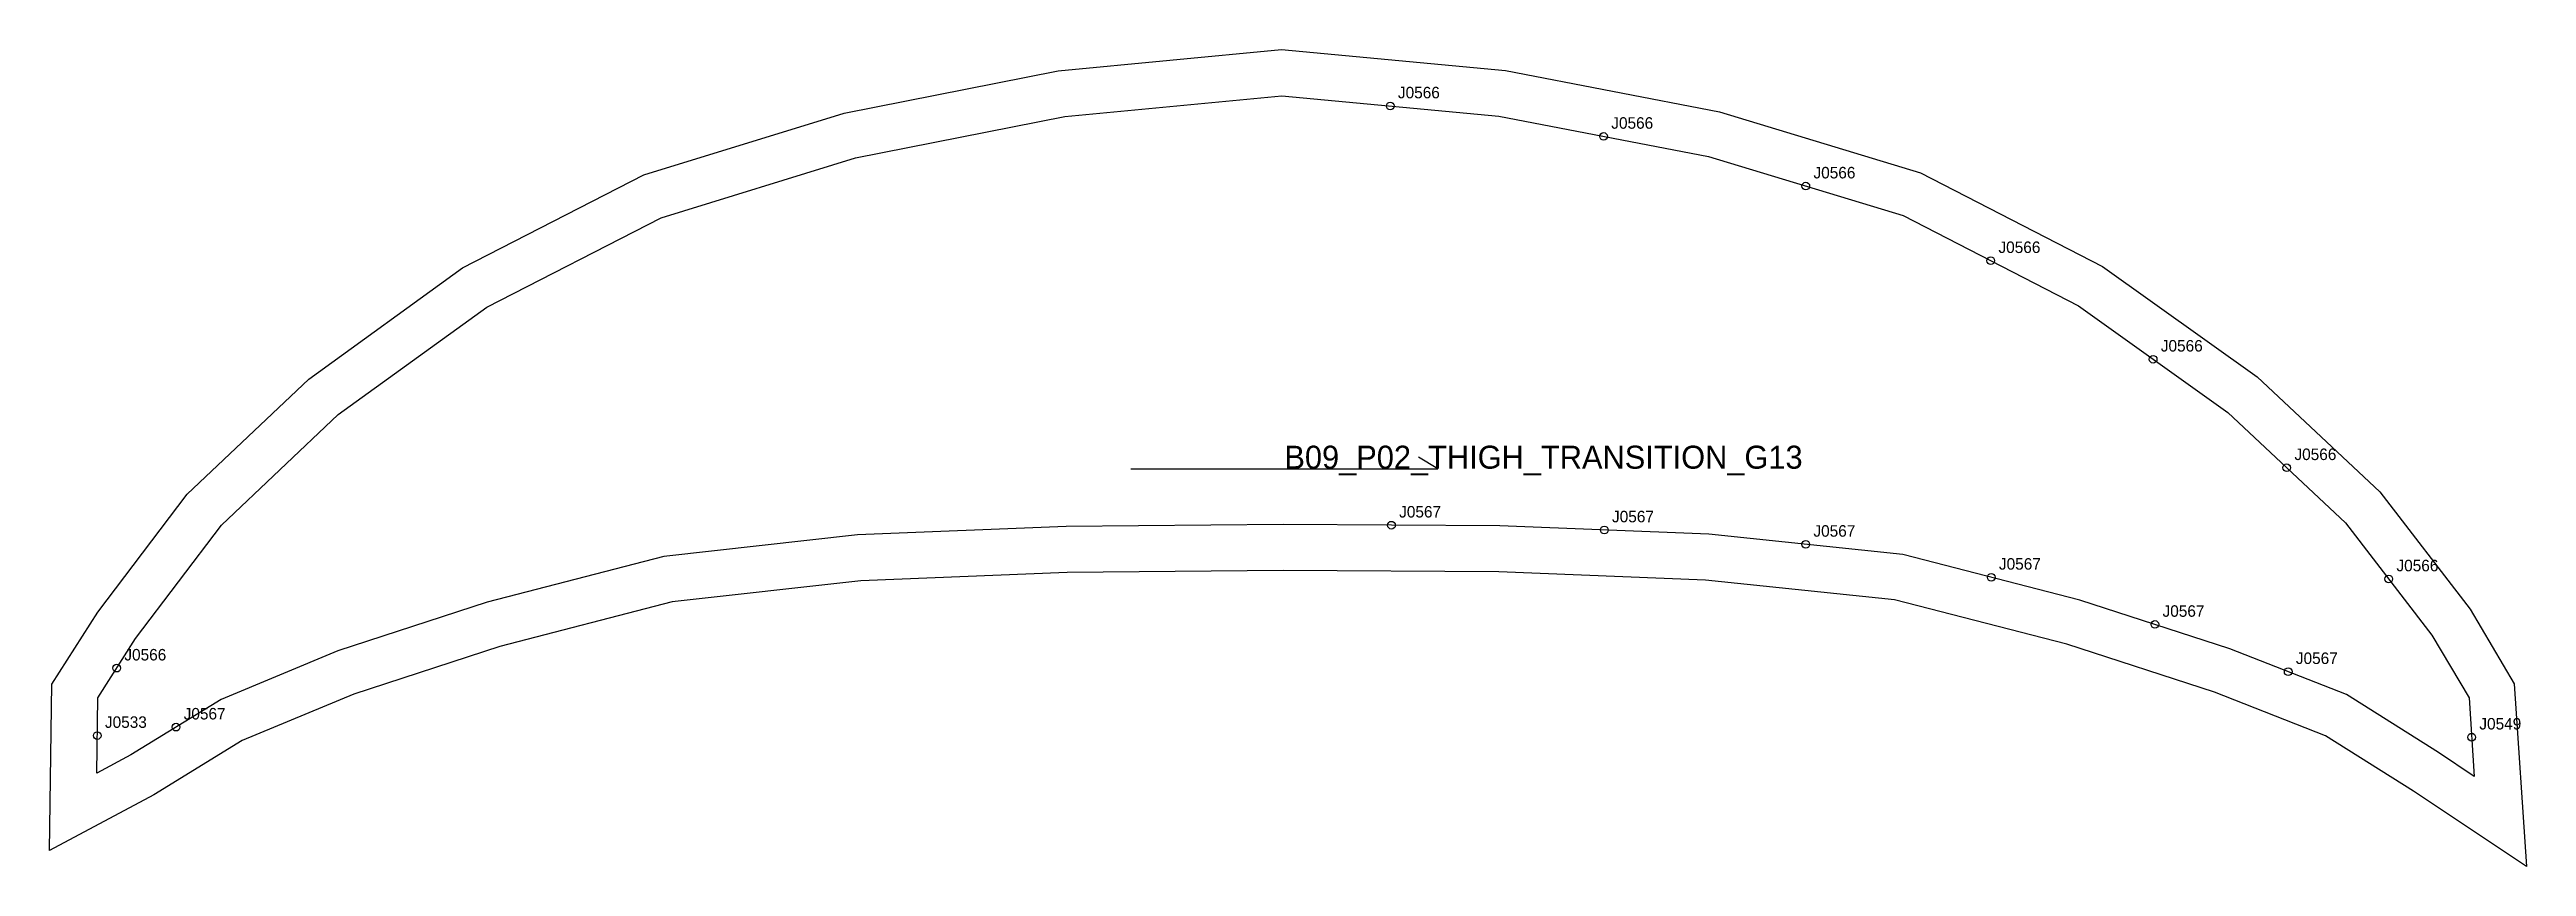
# Model space of a CAD drawing. Header units: millimetres. Extents: x -13 to 633, y -44 to 169.
import ezdxf

# ---------------------------------------------------------------- set-up
doc = ezdxf.new("R2010")
doc.units = ezdxf.units.MM
for name, color, linetype in [('CUT', 1, 'Continuous'), ('GRAIN', 3, 'Continuous'), ('LABEL', 7, 'Continuous'), ('NOTCH', 2, 'Continuous'), ('SEW', 5, 'Continuous')]:
    doc.layers.add(name, color=color, linetype=linetype)

msp = doc.modelspace()

# ---------------------------------------------------------------- linework, layer by layer
at = {"layer": 'CUT'}
msp.add_lwpolyline([(-11.95, 3.56), (-0.03, 22.39), (23.27, 53.12), (55, 83.14), (95.13, 112.17), (142.34, 136.34), (194.59, 152.47), (250.37, 163.49), (308.66, 169.05), (366.99, 163.57), (422.82, 152.8), (475.23, 136.93), (522.67, 112.5), (563, 83.69), (595, 53.74), (618.53, 23.13), (630.03, 3.65), (633.22, -43.93), (603.76, -24.31), (580.85, -9.86), (551.86, 1.51), (513.42, 13.98), (468.46, 25.54), (419.15, 30.72), (365.31, 32.88), (309.04, 33.19), (252.77, 32.73), (198.97, 30.53), (149.72, 25.06), (104.86, 13.43), (66.73, 1), (37.63, -11.1), (14.6, -25.26), (-12.58, -39.77), (-11.95, 3.56)], close=True, dxfattribs=at)
at = {"layer": 'GRAIN'}
for p, q in [((269.38, 59.77), (349.38, 59.77)), ((349.38, 59.77), (344.38, 62.77))]:
    msp.add_line(p, q, dxfattribs=at)
at = {"layer": 'NOTCH'}
for centre in [(336.98, 154.33), (392.61, 146.4), (445.33, 133.45), (493.56, 114), (535.89, 88.31), (570.73, 60.02), (337.3, 45.04), (392.8, 43.79), (445.31, 40.04), (493.68, 31.45), (597.33, 31.02), (536.34, 19.16), (4.92, 7.77), (571.1, 6.85), (-0.14, -9.8), (20.39, -7.61), (618.94, -10.23)]:
    msp.add_circle(centre, 1, dxfattribs=at)
at = {"layer": 'SEW'}
msp.add_lwpolyline([(0, 0), (9.84, 15.54), (32.24, 45.08), (62.67, 73.88), (101.41, 101.91), (146.88, 125.18), (197.53, 140.82), (252.1, 151.6), (308.67, 156.99), (365.29, 151.67), (419.94, 141.13), (470.71, 125.77), (516.41, 102.23), (555.38, 74.39), (586.08, 45.65), (608.57, 16.4), (618.25, 0), (619.62, -20.45), (610.29, -14.24), (586.29, 0.9), (555.91, 12.81), (516.77, 25.51), (470.59, 37.38), (420.02, 42.69), (365.58, 44.88), (309.02, 45.19), (252.47, 44.72), (198.06, 42.5), (147.54, 36.89), (101.49, 24.95), (62.56, 12.26), (32.15, -0.38), (8.63, -14.85), (-0.29, -19.6)], close=True, dxfattribs=at)

# ---------------------------------------------------------------- texts
at = {"layer": 'LABEL'}
for s, height, p in [('J0566', 3, (338.98, 156.33)), ('J0566', 3, (394.61, 148.4)), ('J0566', 3, (447.33, 135.45)), ('J0566', 3, (495.56, 116)), ('J0566', 3, (537.89, 90.31)), ('B09_P02_THIGH_TRANSITION_G13', 6, (309.38, 59.77)), ('J0566', 3, (572.73, 62.02)), ('J0567', 3, (339.3, 47.04)), ('J0567', 3, (394.8, 45.79)), ('J0567', 3, (447.31, 42.04)), ('J0567', 3, (495.68, 33.45)), ('J0566', 3, (599.33, 33.02)), ('J0567', 3, (538.34, 21.16)), ('J0566', 3, (6.92, 9.77)), ('J0567', 3, (573.1, 8.85)), ('J0533', 3, (1.86, -7.8)), ('J0567', 3, (22.39, -5.61)), ('J0549', 3, (620.94, -8.23))]:
    msp.add_text(s, height=height, dxfattribs=at).set_placement(p)

doc.saveas('drawing.dxf')
